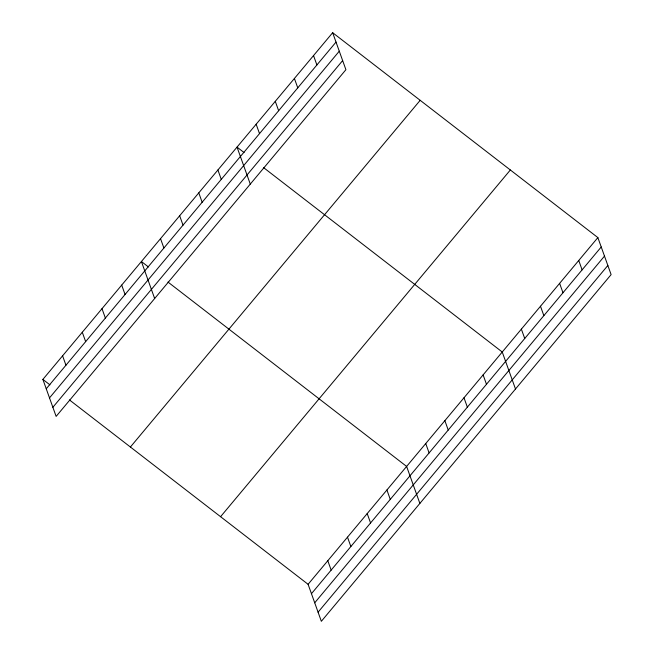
<?xml version="1.0" encoding="UTF-8"?>
<svg xmlns="http://www.w3.org/2000/svg" width="654" height="654" viewBox="0 0 654 654"><rect width="100%" height="100%" fill="white"/><g stroke="black" fill="none" stroke-linecap="round" stroke-linejoin="round"><path stroke-width="0.98" d="M332.657 32.7L345.909 69.692L56.13 416.402L42.886 379.402L332.657 32.7L597.87 237.598L611.114 274.598L321.343 621.3L308.091 584.308L69.455 399.929M46.246 388.787L336.017 42.085M49.508 397.902L339.279 51.192M52.868 407.287L342.647 60.585M130.399 447.025L420.179 100.315M220.578 516.685L510.349 169.983M308.091 584.308L597.87 237.598M311.451 593.685L601.23 246.983M314.713 602.8L604.492 256.098M318.081 612.185L607.852 265.483M244.065 152.546L237.034 147.109L250.278 184.109M263.603 167.637L502.247 352.016L515.491 389.007M148.442 266.955L141.411 261.526L154.655 298.518M167.972 282.054L406.616 466.425L419.868 503.416M42.886 379.402L49.917 384.838M578.749 260.48L582.101 269.865M559.62 283.362L562.98 292.747M540.498 306.244L543.85 315.629M521.369 329.134L524.729 338.51M483.118 374.897L486.478 384.274M463.997 397.779L467.357 407.156M444.867 420.661L448.227 430.046M313.536 55.582L316.896 64.967M425.746 443.543L429.106 452.928M294.406 78.464L297.766 87.849M275.285 101.345L278.645 110.73M256.155 124.227L259.515 133.612M386.915 490.001L390.274 499.386M367.205 513.578L370.565 522.963M217.905 169.991L221.265 179.376M347.503 537.155L350.863 546.531M198.783 192.881L202.143 202.258M327.801 560.731L331.161 570.108M179.662 215.763L183.014 225.139M160.532 238.645L163.892 248.021M121.701 285.103L125.061 294.48M101.999 308.68L105.359 318.057M82.29 332.257L85.649 341.633M62.588 355.825L65.948 365.21"/></g></svg>
